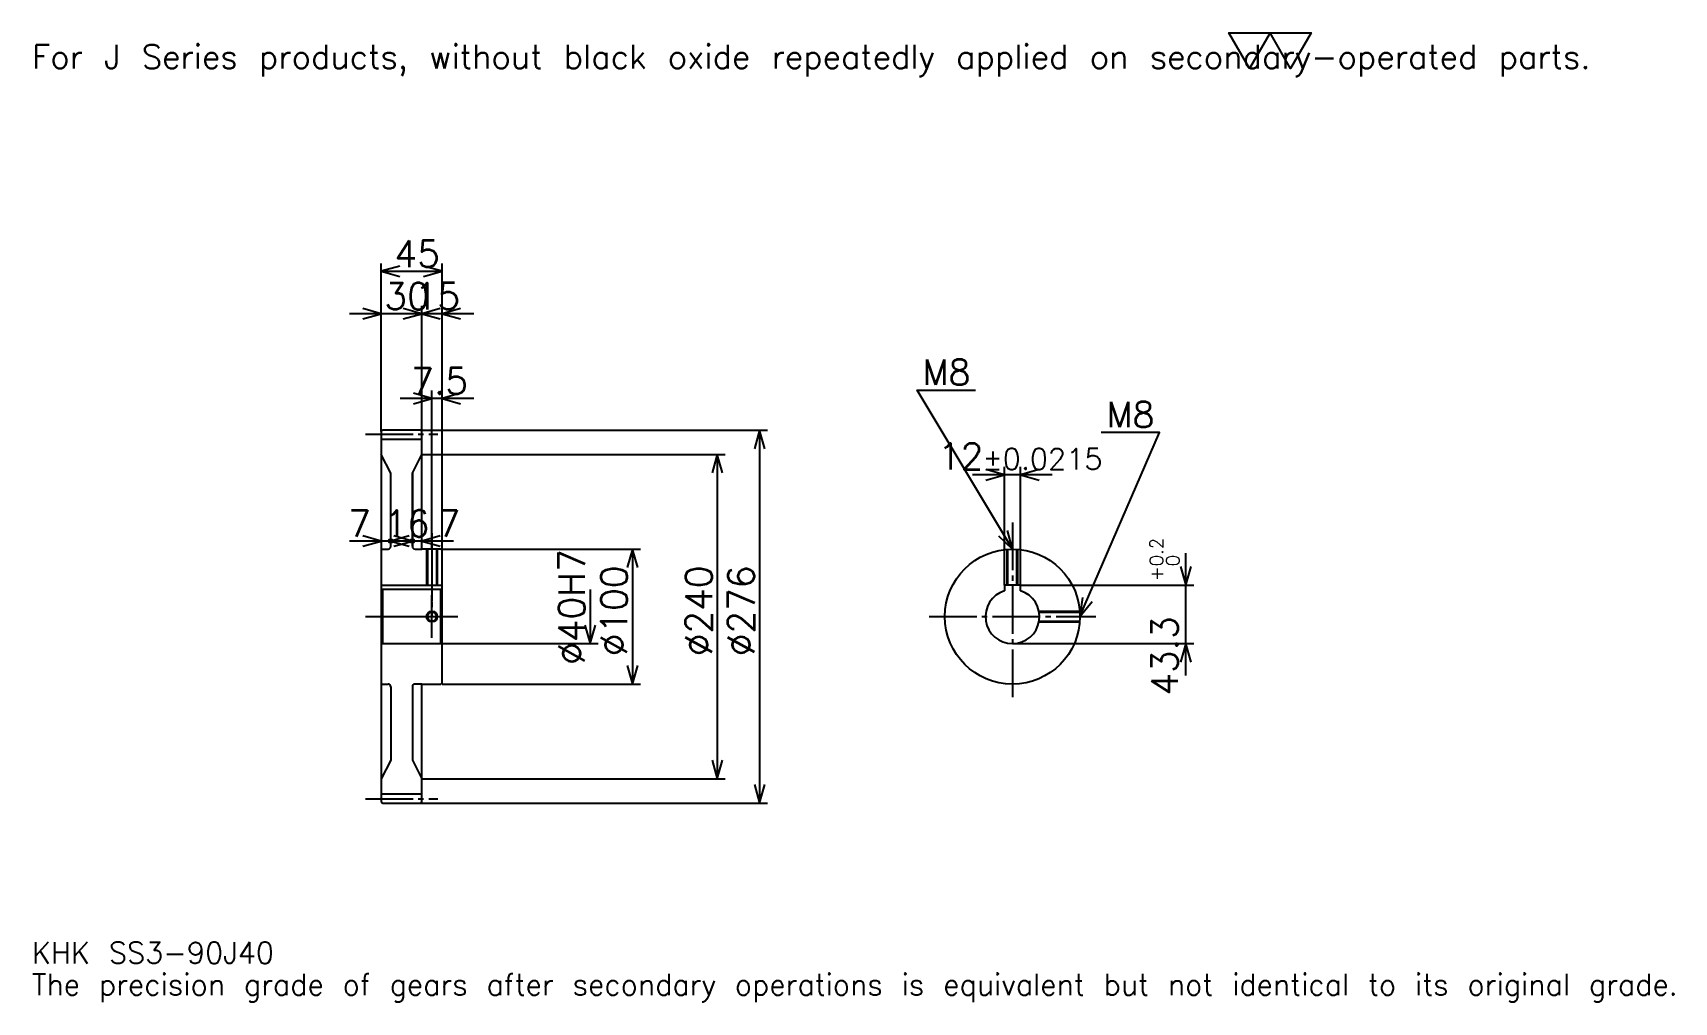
# Model space of a CAD drawing. Extents: x 40 to 1255, y 14 to 732.
import ezdxf

# ---------------------------------------------------------------- set-up
doc = ezdxf.new("R2010")
doc.units = 0
doc.linetypes.add('DASHDOT', pattern=[47.027027, 35.27027, -3.918919, 3.918919, -3.918919])
doc.layers.get('0').update_dxf_attribs({"linetype": 'CONTINUOUS'})
doc.layers.add('DASHDOT', color=6, linetype='DASHDOT')
doc.styles.add('KANJI', font='TXT', dxfattribs={"bigfont": 'BIGFONT'})

msp = doc.modelspace()

# ---------------------------------------------------------------- linework, layer by layer
at = {"color": 5}
for p, q in [((297.83783, 437.797302), (297.83783, 561.243286)), ((342.83783, 437.797302), (342.83783, 561.243286)), ((297.83783, 555.364868), (342.83783, 555.364868)), ((351.351349, 524.01355), (274.32431, 524.01355)), ((366.351349, 524.01355), (304.32431, 524.01355)), ((327.83783, 437.797302), (327.83783, 529.891907)), ((335.33783, 437.797302), (335.33783, 467.189209)), ((366.351349, 461.310822), (311.82431, 461.310822)), ((297.83783, 436.797302), (297.83783, 437.797302)), ((326.83783, 437.797302), (342.83783, 437.797302)), ((327.83783, 436.797302), (327.83783, 437.797302)), ((335.33783, 349.797302), (335.33783, 437.797302)), ((335.33783, 349.797302), (335.33783, 437.797302)), ((342.83783, 437.797302), (583.851318, 437.797302)), ((342.83783, 348.797302), (342.83783, 437.797302)), ((577.972961, 437.797302), (577.972961, 161.797302)), ((327.83783, 419.797302), (342.83783, 419.797302)), ((342.83783, 419.797302), (552.5, 419.797302)), ((546.621582, 419.797302), (546.621582, 179.797302)), ((794.648682, 404.66217), (735.621582, 404.66217)), ((759.135132, 323.09729), (759.135132, 410.540527)), ((771.135132, 323.09729), (771.135132, 410.540527)), ((328.351349, 355.716217), (274.32431, 355.716217)), ((344.351349, 355.716217), (281.32431, 355.716217)), ((351.351349, 355.716217), (297.32431, 355.716217)), ((342.83783, 349.797302), (489.797302, 349.797302)), ((483.918915, 349.797302), (483.918915, 249.797302)), ((893.513489, 256.283783), (893.513489, 346.610809)), ((452.567566, 319.797302), (452.567566, 279.797302)), ((771.135132, 323.09729), (899.391846, 323.09729)), ((342.83783, 279.797302), (458.445923, 279.797302)), ((765.135132, 279.797302), (899.391846, 279.797302)), ((342.83783, 249.797302), (489.797302, 249.797302)), ((327.83783, 179.797302), (342.83783, 179.797302)), ((342.83783, 179.797302), (552.5, 179.797302)), ((326.83783, 161.797302), (342.83783, 161.797302)), ((342.83783, 161.797302), (583.851318, 161.797302))]:
    msp.add_line(p, q, dxfattribs=at)
at = {"color": 4}
for p, q in [((297.83783, 431.047302), (327.83783, 431.047302)), ((320.83783, 406.059021), (320.83783, 351.797302)), ((297.83783, 349.797302), (302.83783, 349.797302)), ((322.83783, 349.797302), (327.83783, 349.797302)), ((297.83783, 323.09729), (342.83783, 323.09729)), ((342.83783, 320.797302), (341.83783, 319.797302)), ((297.83783, 278.797302), (298.83783, 279.797302)), ((342.83783, 278.797302), (341.83783, 279.797302)), ((297.83783, 249.797302), (302.83783, 249.797302)), ((320.83783, 247.797302), (320.83783, 193.535583)), ((327.83783, 249.797302), (322.83783, 249.797302)), ((297.83783, 168.547302), (327.83783, 168.547302))]:
    msp.add_line(p, q, dxfattribs=at)
at = {"color": 7}
msp.add_lwpolyline([(940.540527, 705.405396), (925.256714, 731.897278), (986.391907, 731.897278), (971.108093, 705.405396), (955.824341, 731.897278), (940.540527, 705.405396)], dxfattribs=at)
at = {"color": 5}
for points in [[(311.554047, 559.283813), (297.83783, 555.364868), (311.554047, 551.445923)], [(329.121613, 551.445923), (342.83783, 555.364868), (329.121613, 559.283813)], [(284.121613, 520.094604), (297.83783, 524.01355), (284.121613, 527.932434)], [(314.121613, 520.094604), (327.83783, 524.01355), (314.121613, 527.932434)], [(341.554047, 527.932434), (327.83783, 524.01355), (341.554047, 520.094604)], [(356.554047, 527.932434), (342.83783, 524.01355), (356.554047, 520.094604)], [(321.621613, 457.391907), (335.33783, 461.310822), (321.621613, 465.229736)], [(356.554047, 465.229736), (342.83783, 461.310822), (356.554047, 457.391907)], [(765.135132, 349.797302), (694.594604, 467.364868), (737.702698, 467.364868)], [(581.891846, 424.081085), (577.972961, 437.797302), (574.054077, 424.081085)], [(815.135132, 299.797302), (873.918884, 436.013519), (830.810791, 436.013519)], [(550.540527, 406.081085), (546.621582, 419.797302), (542.702698, 406.081085)], [(745.418945, 400.743256), (759.135132, 404.66217), (745.418945, 408.581085)], [(784.851318, 408.581085), (771.135132, 404.66217), (784.851318, 400.743256)], [(284.121613, 351.797302), (297.83783, 355.716217), (284.121613, 359.635132)], [(304.83783, 355.716217), (303.66214, 356.891907), (306.013519, 356.891907), (306.013519, 354.540558), (303.66214, 354.540558), (303.66214, 356.891907), (304.83783, 355.716217), (306.013519, 354.540558), (306.013519, 356.891907), (304.83783, 355.716217)], [(318.554047, 359.635132), (304.83783, 355.716217), (318.554047, 351.797302)], [(307.121613, 351.797302), (320.83783, 355.716217), (307.121613, 359.635132)], [(320.83783, 355.716217), (319.66214, 356.891907), (322.013519, 356.891907), (322.013519, 354.540558), (319.66214, 354.540558), (319.66214, 356.891907), (320.83783, 355.716217), (322.013519, 354.540558), (322.013519, 356.891907), (320.83783, 355.716217)], [(341.554047, 359.635132), (327.83783, 355.716217), (341.554047, 351.797302)], [(754.717773, 359.542603), (765.135132, 349.797302), (761.438599, 363.575134)], [(487.83783, 336.081085), (483.918915, 349.797302), (480, 336.081085)], [(889.594543, 336.813507), (893.513489, 323.09729), (897.432434, 336.813507)], [(816.97168, 313.943665), (815.135132, 299.797302), (824.16803, 310.838104)], [(448.648651, 293.513519), (452.567566, 279.797302), (456.486481, 293.513519)], [(897.432434, 266.081085), (893.513489, 279.797302), (889.594543, 266.081085)], [(480, 263.513519), (483.918915, 249.797302), (487.83783, 263.513519)], [(542.702698, 193.513519), (546.621582, 179.797302), (550.540527, 193.513519)], [(574.054077, 175.513519), (577.972961, 161.797302), (581.891846, 175.513519)]]:
    msp.add_lwpolyline(points, dxfattribs=at)
at = {"color": 4}
for points in [[(327.83783, 436.797302), (326.83783, 437.797302), (298.83783, 437.797302), (297.83783, 436.797302), (297.83783, 278.797302)], [(297.83783, 278.797302), (297.83783, 162.797302), (298.83783, 161.797302), (326.83783, 161.797302), (327.83783, 162.797302), (327.83783, 249.797302), (341.83783, 249.797302), (342.83783, 250.797302), (342.83783, 348.797302), (341.83783, 349.797302), (327.83783, 349.797302), (327.83783, 436.797302)], [(304.83783, 351.797302), (304.83783, 406.059021), (297.83783, 419.797302)], [(320.83783, 351.797302), (320.83783, 406.059021), (327.83783, 419.797302)], [(331.33783, 349.797302), (331.33783, 323.09729)], [(332.012817, 349.797302), (332.012817, 323.09729)], [(338.662842, 349.797302), (338.662842, 323.09729)], [(339.33783, 349.797302), (339.33783, 323.09729)], [(761.135132, 323.09729), (761.135132, 349.637054)], [(761.81012, 323.09729), (761.81012, 349.686615)], [(768.460144, 323.09729), (768.460144, 349.686615)], [(769.135132, 323.09729), (769.135132, 349.637054)], [(297.83783, 320.797302), (298.83783, 319.797302), (298.83783, 279.797302), (341.83783, 279.797302), (341.83783, 319.797302), (298.83783, 319.797302)], [(771.135132, 318.876099), (771.135132, 323.09729), (759.135132, 323.09729), (759.135132, 318.876099)], [(784.731079, 303.797302), (814.974854, 303.797302)], [(784.731079, 295.797302), (814.974854, 295.797302)], [(784.856812, 303.122314), (815.024475, 303.122314)], [(784.856812, 296.47229), (815.024475, 296.47229)], [(304.83783, 247.797302), (304.83783, 193.535583), (297.83783, 179.797302)], [(320.83783, 247.797302), (320.83783, 193.535583), (327.83783, 179.797302)]]:
    msp.add_lwpolyline(points, dxfattribs=at)
for centre, radius in [((765.135132, 299.797302), 50), ((335.33783, 299.797302), 3.325)]:
    msp.add_circle(centre, radius, dxfattribs=at)
at = {"color": 7}
msp.add_circle((335.33783, 299.797302), 4, dxfattribs=at)
at = {"color": 4}
for centre, radius, start, end in [((302.83783, 351.797302), 2, 270, 0), ((322.83783, 351.797302), 2, 180, 270), ((765.135132, 299.797302), 20, 107.457602748, 72.542397252), ((302.83783, 247.797302), 2, 0, 90), ((322.83783, 247.797302), 2, 90, 180)]:
    msp.add_arc(centre, radius, start, end, dxfattribs=at)
at = {"layer": 'DASHDOT', "color": 7}
for p, q in [((286.081085, 434.797302), (339.594574, 434.797302)), ((765.135132, 369.391907), (765.135132, 238.040543)), ((335.33783, 349.797302), (335.33783, 299.797302)), ((286.081085, 299.797302), (354.594574, 299.797302)), ((703.378357, 299.797302), (826.891907, 299.797302)), ((286.081085, 164.797302), (339.594574, 164.797302))]:
    msp.add_line(p, q, dxfattribs=at)
for points in [[(335.33783, 361.554047), (335.33783, 311.340546)], [(335.33783, 284.040558), (335.33783, 315.554047)], [(319.581085, 299.797302), (351.094574, 299.797302)]]:
    msp.add_lwpolyline(points, dxfattribs=at)

# ---------------------------------------------------------------- texts
at = {"color": 7, "style": 'KANJI'}
for s, height, p in [('For J Series products, without black oxide repeatedly applied on secondary-operated parts.', 17.635135, (39.18919, 705.405396)), ('45', 19.594595, (307.601349, 558.5)), ('30', 19.594595, (300.101349, 527.148682)), ('15', 19.594595, (322.601349, 527.148682)), ('M8', 18.810812, (698.51355, 471.283783)), ('7.5', 19.594595, (319.983093, 464.445953)), ('M8', 18.810812, (834.729736, 439.932434)), ('12', 19.594595, (709.992065, 408.581085)), ('%%p0.0215', 15.675676, (743.104492, 408.581085)), ('7', 19.594595, (273.344574, 358.851349)), ('16', 19.594595, (300.101349, 358.851349)), ('7', 19.594595, (339.594604, 358.851349)), ('KHK SS3-90J40', 15.675676, (39.18919, 43.108109)), ('The precision grade of gears after secondary operations is equivalent but not identical to its original grade.', 15.675676, (39.18919, 19.594595))]:
    msp.add_text(s, height=height, dxfattribs=at).set_placement(p)
for s, height, p in [('0.2', 9.797297, (876.662109, 337.032227)), ('%%c40H7', 19.594595, (448.648651, 264.03717)), ('0', 9.797297, (888.810791, 337.032227)), ('%%c100', 19.594595, (480, 270.405396)), ('%%c240', 19.594595, (542.702698, 270.405396)), ('%%c276', 19.594595, (574.054077, 270.405396)), ('+', 9.797297, (876.662109, 326.059265)), ('43.3', 19.594595, (887.635132, 241.246094))]:
    msp.add_text(s, height=height, rotation=90, dxfattribs=at).set_placement(p)

doc.saveas('drawing.dxf')
